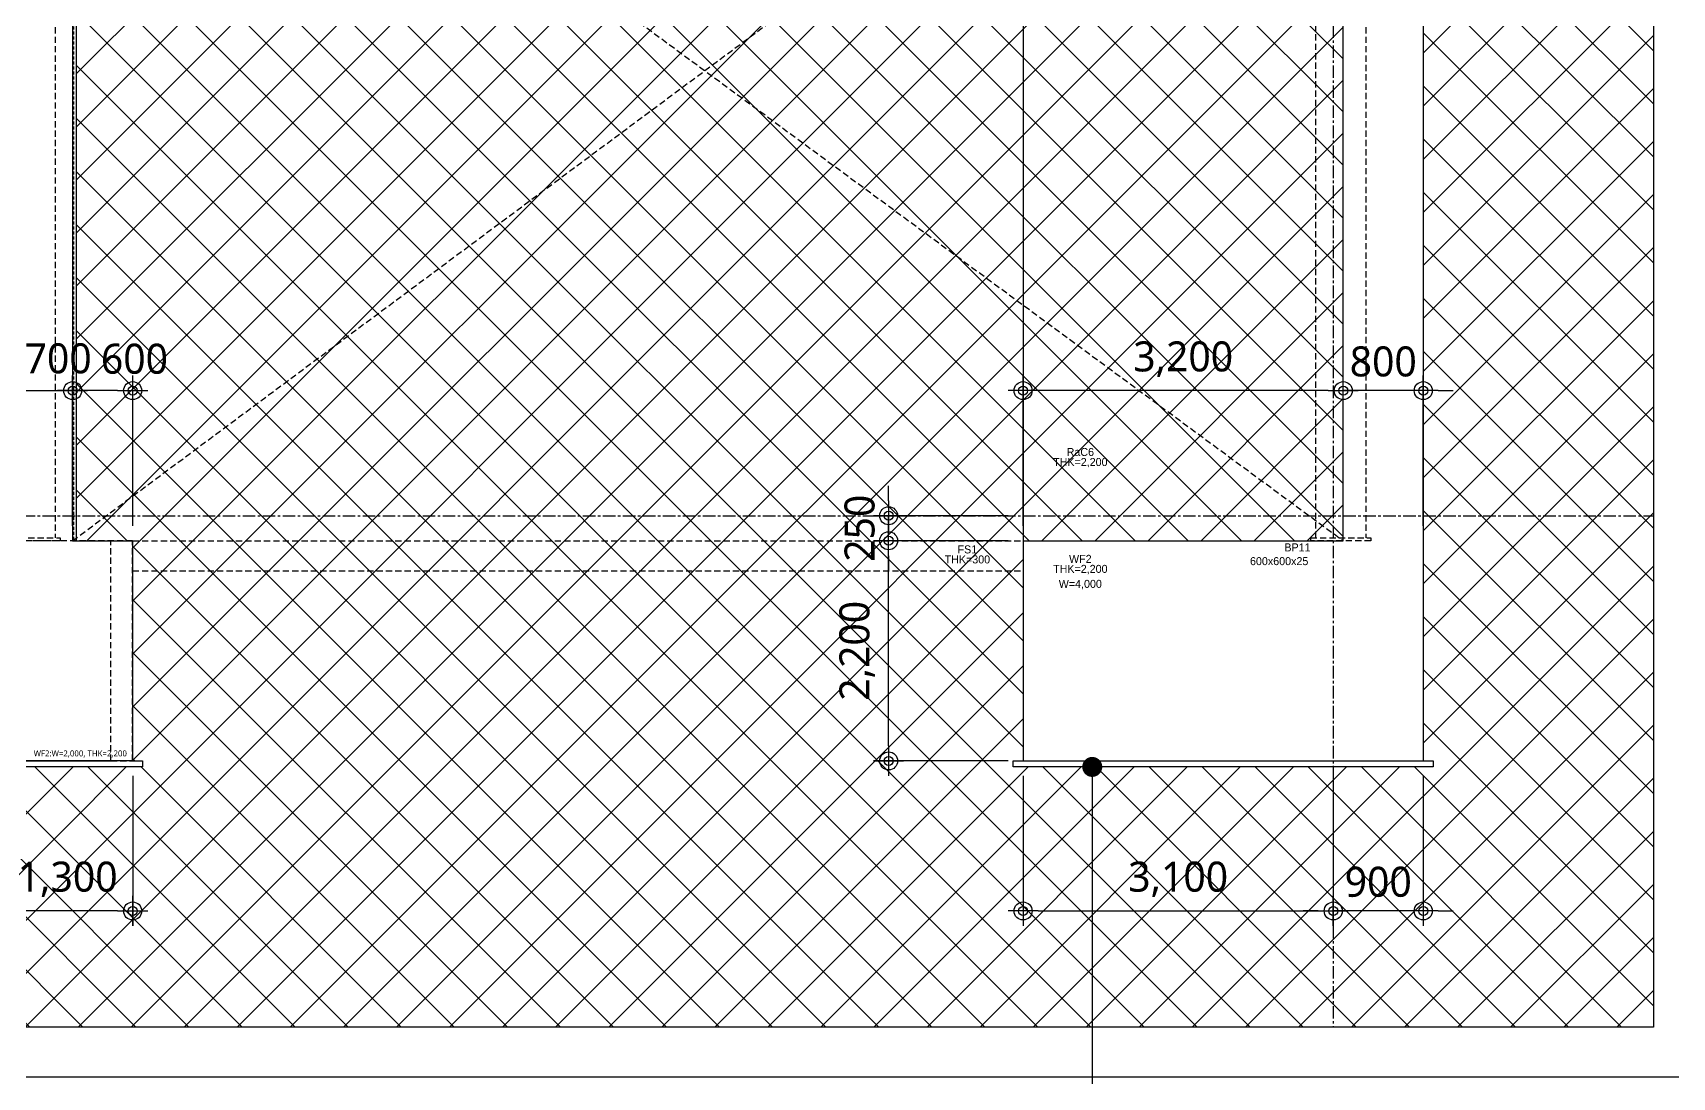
# Model space of a CAD drawing. Header units: millimetres. Extents: x 367092 to 767578, y 396038 to 811791.
# Drawn here: x 721144 to 737530, y 443014 to 453451 of the extents above; entities that cross this region are included whole.
import ezdxf
from ezdxf.enums import TextEntityAlignment as Align

# ---------------------------------------------------------------- set-up
doc = ezdxf.new("R2010")
doc.units = ezdxf.units.MM
doc.header["$LTSCALE"] = 100
doc.header["$MEASUREMENT"] = 0
doc.header["$PDSIZE"] = -10
for name, pattern in [('CENTER', [2, 1.25, -0.25, 0.25, -0.25]), ('HID', [2.5, 1.5, -1]), ('HIDDEN2', [0.1875, 0.125, -0.0625])]:
    doc.linetypes.add(name, pattern=pattern)
doc.layers.get('0').update_dxf_attribs({"linetype": 'CONTINUOUS'})
doc.layers.get('Defpoints').update_dxf_attribs({"color": 171, "linetype": 'CONTINUOUS'})
for name, color, linetype in [('251', 251, 'CONTINUOUS'), ('CEN(ST)', 1, 'CENTER'), ('CON', 2, 'CONTINUOUS'), ('DIM', 7, 'CONTINUOUS'), ('ELE-5', 5, 'CONTINUOUS'), ('ELE-6', 8, 'CONTINUOUS'), ('FIN', 8, 'CONTINUOUS'), ('HAT-252', 252, 'CONTINUOUS'), ('LED', 7, 'CONTINUOUS'), ('NDIM', 7, 'CONTINUOUS')]:
    doc.layers.add(name, color=color, linetype=linetype)
doc.styles.add('CGS', font='cgse', dxfattribs={"bigfont": 'cgs'})
doc.styles.add('TE', font='malgun_0.ttf')
doc.dimstyles.new('BA', dxfattribs={"dimscale": 500, "dimtxt": 3, "dimasz": 1, "dimexe": 1, "dimexo": 5, "dimgap": 0.9, "dimtad": 1, "dimdec": 0, "dimdsep": 46, "dimlunit": 6, "dimtxsty": 'TE', "dimblk": 'DDD', "dimcen": 2.5, "dimclrd": 256, "dimclre": 256, "dimclrt": 3, "dimazin": 2, "dimtfac": 1, "dimtdec": 0, "dimtix": 1, "dimtmove": 2, "dimatfit": 3, "dimldrblk": 'DDD', "dimfxl": 1, "dimtolj": 1, "dimtzin": 0, "dimarcsym": 2})
doc.dimstyles.new('NDIM 1200', dxfattribs={"dimscale": 500, "dimtxt": 3, "dimasz": 1, "dimexe": 2, "dimexo": 2, "dimgap": 1, "dimtad": 1, "dimdec": 0, "dimdsep": 46, "dimtxsty": 'CGS', "dimblk": 'DOT0', "dimcen": 1, "dimdle": 8, "dimclrd": 2, "dimclre": 2, "dimclrt": 2, "dimadec": 0, "dimazin": 0, "dimtfac": 1, "dimtdec": 0, "dimtix": 1, "dimtmove": 2, "dimatfit": 3, "dimldrblk": 'DOT0', "dimfxl": 1, "dimtolj": 1, "dimtzin": 0, "dimlwd": -1, "dimlwe": -1, "dimarcsym": 0})

# ---------------------------------------------------------------- blocks, each defined once
blk = doc.blocks.new('DDD')
at = {"layer": 'DIM', "color": 0}
for p, q in [((-1, 0), (1, 0)), ((0, -1), (0, 1))]:
    blk.add_line(p, q, dxfattribs=at)
for radius in [0.6, 0.3]:
    blk.add_circle((0, 0), radius, dxfattribs=at)
blk = doc.blocks.new('*D252')
at = {"layer": 'Defpoints', "color": 0, "ltscale": 0.4, "transparency": 16777216}
for p in [(721542, 449875), (720842, 449275), (721542, 449275)]:
    blk.add_point(p, dxfattribs=at)
at = {"layer": 'NDIM', "lineweight": -2, "ltscale": 0.4, "transparency": 16777216}
for p, q in [((720842, 449425), (720842, 450025)), ((721542, 449425), (721542, 450025)), ((720992, 449875), (721392, 449875))]:
    blk.add_line(p, q, dxfattribs=at)
at = {"layer": 'NDIM', "lineweight": -2, "ltscale": 0.4, "transparency": 16777216, "xscale": 150, "yscale": 150, "zscale": 150, "rotation": 180}
blk.add_blockref('DDD', (720842, 449875), dxfattribs=at)
at = {"layer": 'NDIM', "lineweight": -2, "ltscale": 0.4, "transparency": 16777216, "xscale": 150, "yscale": 150, "zscale": 150}
blk.add_blockref('DDD', (721542, 449875), dxfattribs=at)
at = {"layer": 'NDIM', "color": 3, "ltscale": 0.4, "transparency": 16777216, "insert": (721397, 450196), "char_height": 300, "attachment_point": 5, "style": 'TE'}
blk.add_mtext('\\A1;700', dxfattribs=at)
blk = doc.blocks.new('DOT0')
blk.add_line((-3, 0), (3, 0))
at = {"color": 6}
blk.add_circle((0, 0), 0.75, dxfattribs=at)
blk = doc.blocks.new('*D333')
at = {"layer": 'Defpoints', "color": 0, "ltscale": 0.4, "transparency": 16777216}
for p in [(720842, 446175), (722142, 446175), (720842, 444675)]:
    blk.add_point(p, dxfattribs=at)
at = {"layer": 'NDIM', "lineweight": -2, "ltscale": 0.4, "transparency": 16777216}
for p, q in [((720842, 446025), (720842, 444525)), ((722142, 446025), (722142, 444525)), ((721992, 444675), (720992, 444675))]:
    blk.add_line(p, q, dxfattribs=at)
at = {"layer": 'NDIM', "lineweight": -2, "ltscale": 0.4, "transparency": 16777216, "xscale": 150, "yscale": 150, "zscale": 150, "rotation": 180}
blk.add_blockref('DDD', (720842, 444675), dxfattribs=at)
at = {"layer": 'NDIM', "lineweight": -2, "ltscale": 0.4, "transparency": 16777216, "xscale": 150, "yscale": 150, "zscale": 150}
blk.add_blockref('DDD', (722142, 444675), dxfattribs=at)
at = {"layer": 'NDIM', "color": 3, "ltscale": 0.4, "transparency": 16777216, "insert": (721492, 444991), "char_height": 300, "attachment_point": 5, "style": 'TE'}
blk.add_mtext('\\A1;1,300', dxfattribs=at)
blk = doc.blocks.new('*D334')
at = {"layer": 'Defpoints', "color": 0, "ltscale": 0.4, "transparency": 16777216}
for p in [(731042, 446175), (734142, 446175), (734142, 444675)]:
    blk.add_point(p, dxfattribs=at)
at = {"layer": 'NDIM', "lineweight": -2, "ltscale": 0.4, "transparency": 16777216}
for p, q in [((731042, 446025), (731042, 444525)), ((734142, 446025), (734142, 444525)), ((731192, 444675), (733992, 444675))]:
    blk.add_line(p, q, dxfattribs=at)
at = {"layer": 'NDIM', "lineweight": -2, "ltscale": 0.4, "transparency": 16777216, "xscale": 150, "yscale": 150, "zscale": 150, "rotation": 180}
blk.add_blockref('DDD', (731042, 444675), dxfattribs=at)
at = {"layer": 'NDIM', "lineweight": -2, "ltscale": 0.4, "transparency": 16777216, "xscale": 150, "yscale": 150, "zscale": 150}
blk.add_blockref('DDD', (734142, 444675), dxfattribs=at)
at = {"layer": 'NDIM', "color": 3, "ltscale": 0.4, "transparency": 16777216, "insert": (732592, 444991), "char_height": 300, "attachment_point": 5, "style": 'TE'}
blk.add_mtext('\\A1;3,100', dxfattribs=at)
blk = doc.blocks.new('*D335')
at = {"layer": 'Defpoints', "color": 0, "ltscale": 0.4, "transparency": 16777216}
for p in [(734142, 446175), (735042, 446175), (734142, 444675)]:
    blk.add_point(p, dxfattribs=at)
at = {"layer": 'NDIM', "lineweight": -2, "ltscale": 0.4, "transparency": 16777216}
for p, q in [((734142, 446025), (734142, 444525)), ((735042, 446025), (735042, 444525)), ((733992, 444675), (733842, 444675)), ((735042, 444675), (734142, 444675)), ((735192, 444675), (735342, 444675))]:
    blk.add_line(p, q, dxfattribs=at)
at = {"layer": 'NDIM', "lineweight": -2, "ltscale": 0.4, "transparency": 16777216, "xscale": 150, "yscale": 150, "zscale": 150}
blk.add_blockref('DDD', (734142, 444675), dxfattribs=at)
at = {"layer": 'NDIM', "lineweight": -2, "ltscale": 0.4, "transparency": 16777216, "xscale": 150, "yscale": 150, "zscale": 150, "rotation": 180}
blk.add_blockref('DDD', (735042, 444675), dxfattribs=at)
at = {"layer": 'NDIM', "color": 3, "ltscale": 0.4, "transparency": 16777216, "insert": (734592, 444965), "char_height": 300, "attachment_point": 5, "style": 'TE'}
blk.add_mtext('\\A1;900', dxfattribs=at)
blk = doc.blocks.new('*D336')
at = {"layer": 'Defpoints', "color": 0, "ltscale": 0.4, "transparency": 16777216}
for p in [(729698, 448375), (731042, 448375), (731042, 446175)]:
    blk.add_point(p, dxfattribs=at)
at = {"layer": 'NDIM', "lineweight": -2, "ltscale": 0.4, "transparency": 16777216}
for p, q in [((730892, 448375), (729548, 448375)), ((729698, 446325), (729698, 448225)), ((730892, 446175), (729548, 446175))]:
    blk.add_line(p, q, dxfattribs=at)
at = {"layer": 'NDIM', "lineweight": -2, "ltscale": 0.4, "transparency": 16777216, "xscale": 150, "yscale": 150, "zscale": 150}
for p, rotation in [((729698, 448375), 90), ((729698, 446175), 270)]:
    blk.add_blockref('DDD', p, dxfattribs=dict(at, rotation=rotation))
at = {"layer": 'NDIM', "color": 3, "ltscale": 0.4, "transparency": 16777216, "insert": (729383, 447275), "char_height": 300, "attachment_point": 5, "rotation": 90, "style": 'TE'}
blk.add_mtext('\\A1;2,200', dxfattribs=at)
blk = doc.blocks.new('*D337')
at = {"layer": 'Defpoints', "color": 0, "ltscale": 0.4, "transparency": 16777216}
for p in [(729698, 448625), (731042, 448625), (731042, 448375)]:
    blk.add_point(p, dxfattribs=at)
at = {"layer": 'NDIM', "lineweight": -2, "ltscale": 0.4, "transparency": 16777216}
for p, q in [((729698, 448775), (729698, 448925)), ((730892, 448625), (729548, 448625)), ((729698, 448375), (729698, 448625)), ((730892, 448375), (729548, 448375)), ((729698, 448225), (729698, 448075))]:
    blk.add_line(p, q, dxfattribs=at)
at = {"layer": 'NDIM', "lineweight": -2, "ltscale": 0.4, "transparency": 16777216, "xscale": 150, "yscale": 150, "zscale": 150}
for p, rotation in [((729698, 448625), 270), ((729698, 448375), 90)]:
    blk.add_blockref('DDD', p, dxfattribs=dict(at, rotation=rotation))
at = {"layer": 'NDIM', "color": 3, "ltscale": 0.4, "transparency": 16777216, "insert": (729409, 448500), "char_height": 300, "attachment_point": 5, "rotation": 90, "style": 'TE'}
blk.add_mtext('\\A1;250', dxfattribs=at)
blk = doc.blocks.new('*D377')
at = {"layer": 'Defpoints', "color": 0, "ltscale": 0.4, "transparency": 16777216}
for p in [(721542, 449875), (721542, 448375), (722142, 448375)]:
    blk.add_point(p, dxfattribs=at)
at = {"layer": 'NDIM', "lineweight": -2, "ltscale": 0.4, "transparency": 16777216}
for p, q in [((721542, 448525), (721542, 450025)), ((722142, 448525), (722142, 450025)), ((721992, 449875), (721692, 449875))]:
    blk.add_line(p, q, dxfattribs=at)
at = {"layer": 'NDIM', "lineweight": -2, "ltscale": 0.4, "transparency": 16777216, "xscale": 150, "yscale": 150, "zscale": 150, "rotation": 180}
blk.add_blockref('DDD', (721542, 449875), dxfattribs=at)
at = {"layer": 'NDIM', "lineweight": -2, "ltscale": 0.4, "transparency": 16777216, "xscale": 150, "yscale": 150, "zscale": 150}
blk.add_blockref('DDD', (722142, 449875), dxfattribs=at)
at = {"layer": 'NDIM', "color": 3, "ltscale": 0.4, "transparency": 16777216, "insert": (722160, 450192), "char_height": 300, "attachment_point": 5, "style": 'TE'}
blk.add_mtext('\\A1;600', dxfattribs=at)
blk = doc.blocks.new('*D378')
at = {"layer": 'Defpoints', "color": 0, "ltscale": 0.4, "transparency": 16777216}
for p in [(734242, 449875), (734242, 448375), (735042, 448375)]:
    blk.add_point(p, dxfattribs=at)
at = {"layer": 'NDIM', "lineweight": -2, "ltscale": 0.4, "transparency": 16777216}
for p, q in [((734242, 448525), (734242, 450025)), ((735042, 448525), (735042, 450025)), ((734092, 449875), (733942, 449875)), ((735042, 449875), (734242, 449875)), ((735192, 449875), (735342, 449875))]:
    blk.add_line(p, q, dxfattribs=at)
at = {"layer": 'NDIM', "lineweight": -2, "ltscale": 0.4, "transparency": 16777216, "xscale": 150, "yscale": 150, "zscale": 150}
blk.add_blockref('DDD', (734242, 449875), dxfattribs=at)
at = {"layer": 'NDIM', "lineweight": -2, "ltscale": 0.4, "transparency": 16777216, "xscale": 150, "yscale": 150, "zscale": 150, "rotation": 180}
blk.add_blockref('DDD', (735042, 449875), dxfattribs=at)
at = {"layer": 'NDIM', "color": 3, "ltscale": 0.4, "transparency": 16777216, "insert": (734642, 450165), "char_height": 300, "attachment_point": 5, "style": 'TE'}
blk.add_mtext('\\A1;800', dxfattribs=at)
blk = doc.blocks.new('*D379')
at = {"layer": 'Defpoints', "color": 0, "ltscale": 0.4, "transparency": 16777216}
for p in [(731042, 449875), (731042, 448375), (734242, 448375)]:
    blk.add_point(p, dxfattribs=at)
at = {"layer": 'NDIM', "lineweight": -2, "ltscale": 0.4, "transparency": 16777216}
for p, q in [((731042, 448525), (731042, 450025)), ((734242, 448525), (734242, 450025)), ((734092, 449875), (731192, 449875))]:
    blk.add_line(p, q, dxfattribs=at)
at = {"layer": 'NDIM', "lineweight": -2, "ltscale": 0.4, "transparency": 16777216, "xscale": 150, "yscale": 150, "zscale": 150, "rotation": 180}
blk.add_blockref('DDD', (731042, 449875), dxfattribs=at)
at = {"layer": 'NDIM', "lineweight": -2, "ltscale": 0.4, "transparency": 16777216, "xscale": 150, "yscale": 150, "zscale": 150}
blk.add_blockref('DDD', (734242, 449875), dxfattribs=at)
at = {"layer": 'NDIM', "color": 3, "ltscale": 0.4, "transparency": 16777216, "insert": (732642, 450190), "char_height": 300, "attachment_point": 5, "style": 'TE'}
blk.add_mtext('\\A1;3,200', dxfattribs=at)

msp = doc.modelspace()

# ---------------------------------------------------------------- hatches: boundary and pattern name
at = {"layer": 'HAT-252', "ltscale": 10000}
h = msp.add_hatch(dxfattribs=at)
h.set_pattern_fill('ANSI37', color=256, scale=3000)
h.set_pattern_definition([(45, (523541.84, 432665.73), (-265.16504, 265.16504), []), (135, (523541.84, 432665.73), (-265.16504, -265.16504), [])])
h.paths.add_polyline_path([(735076.8, 457074.8), (735041.8, 457074.8), (735041.8, 446174.8), (735141.8, 446174.8), (735141.8, 446114.8), (730941.8, 446114.8), (730941.8, 446174.8), (731041.8, 446174.8), (731041.8, 448374.8), (734241.8, 448374.8), (734241.8, 457724.8), (724341.8, 457724.8), (724341.8, 457524.8), (724241.8, 457524.8), (724241.8, 457724.8), (722541.8, 457724.8), (722541.8, 457689.8), (721576.8, 457689.8), (721576.8, 448374.8), (722141.8, 448374.8), (722141.8, 446174.8), (722241.8, 446174.8), (722241.8, 446114.8), (720107.2, 446114.8), (719010.2, 448014.8), (693342, 448014.8), (693226.5, 447814.8), (682238, 447814.8), (682122.5, 448014.8), (680492, 448014.8), (680376.5, 447814.8), (677849.7, 447814.8), (677676.5, 447514.8), (666841.9, 447514.8), (666841.9, 443513.8), (737341.8, 443513.8), (737341.8, 458484.8), (735076.8, 458484.8)])

# ---------------------------------------------------------------- linework, layer by layer
at = {"layer": '251', "ltscale": 0.5}
msp.add_line((721576.8, 457689.8), (721576.8, 448374.8), dxfattribs=at)
at = {"layer": 'CEN(ST)'}
for p, q in [((734141.8, 514524.8), (734141.8, 443513.8)), ((665841.8, 448624.8), (737341.8, 448624.8)), ((665841.8, 448624.8), (737341.8, 448624.8))]:
    msp.add_line(p, q, dxfattribs=at)
at = {"layer": 'CON', "ltscale": 1000}
msp.add_line((721541.8, 457724.8), (721541.8, 448374.8), dxfattribs=at)
at = {"layer": 'CON', "ltscale": 0.1}
for p, q in [((721541.8, 448374.8), (722141.8, 448374.8)), ((722141.8, 448374.8), (722141.8, 446174.8)), ((731041.8, 448374.8), (731041.8, 446174.8)), ((731041.8, 448374.8), (734241.8, 448374.8)), ((722141.8, 446174.8), (720141.8, 446174.8)), ((731041.8, 446174.8), (735041.8, 446174.8))]:
    msp.add_line(p, q, dxfattribs=at)
at = {"layer": 'CON', "ltscale": 1000}
for points in [[(693191.8, 457974.8), (735041.8, 457974.8), (735041.8, 446174.8)], [(734241.8, 448374.8), (734241.8, 457724.8), (721541.8, 457724.8)]]:
    msp.add_lwpolyline(points, dxfattribs=at)
at = {"layer": 'Defpoints', "ltscale": 10000}
for points in [[(737841.8, 443013.8), (665341.8, 443013.8), (665341.8, 515024.8), (737841.8, 515024.8)], [(737341.8, 443513.8), (665841.8, 443513.8), (665841.8, 514524.8), (737341.8, 514524.8)]]:
    msp.add_lwpolyline(points, close=True, dxfattribs=at)
at = {"layer": 'ELE-5'}
msp.add_line((731041.8, 457724.8), (731041.8, 448374.8), dxfattribs=at)
at = {"layer": 'ELE-6', "linetype": 'HIDDEN2', "ltscale": 5}
for p, q in [((721366.8, 457724.8), (721366.8, 448404.8)), ((721541.8, 457724.8), (734241.8, 448374.8)), ((721541.8, 448374.8), (734116.6, 457724.8)), ((721922.8, 446174.8), (721922.8, 448374.8)), ((722141.8, 448374.8), (731041.8, 448374.8)), ((722141.8, 448074.8), (731041.8, 448074.8)), ((716722.8, 446174.8), (721922.8, 446174.8))]:
    msp.add_line(p, q, dxfattribs=at)
msp.add_lwpolyline([(733966.6, 448404.8), (733966.6, 457724.8), (734466.6, 457724.8), (734466.6, 448404.8)], dxfattribs=at)
for points in [[(722141.8, 448374.8), (720141.8, 448374.8), (720141.8, 446174.8), (722141.8, 446174.8)], [(720816.8, 448404.8), (721416.8, 448404.8), (721416.8, 448374.8), (720816.8, 448374.8)], [(733916.6, 448404.8), (734516.6, 448404.8), (734516.6, 448374.8), (733916.6, 448374.8)]]:
    msp.add_lwpolyline(points, close=True, dxfattribs=at)
at = {"layer": 'FIN', "ltscale": 0.1}
msp.add_lwpolyline([(722141.8, 446174.8), (722241.8, 446174.8), (722241.8, 446114.8), (720107.2, 446114.8), (719010.2, 448014.8), (693342, 448014.8), (693226.5, 447814.8), (682238, 447814.8), (682122.5, 448014.8), (680492, 448014.8), (680376.5, 447814.8), (677849.7, 447814.8), (677676.5, 447514.8), (666841.9, 447514.8)], dxfattribs=at)
msp.add_lwpolyline([(730941.8, 446174.8), (735141.8, 446174.8), (735141.8, 446114.8), (730941.8, 446114.8)], close=True, dxfattribs=at)
at = {"layer": 'HAT-252', "linetype": 'HID', "ltscale": 0.2}
msp.add_line((721551.8, 457714.8), (721551.8, 448374.8), dxfattribs=at)

# ---------------------------------------------------------------- texts
at = {"layer": 'Defpoints'}
for s, height, style, p in [('THK=2,200', 80, 'CGS', (731614, 449097.9)), ('RaC6', 80, 'CGS', (731614, 449197.9)), ('BP11', 80, 'CGS', (733784.5, 448244.5)), ('THK=300', 80, 'CGS', (730485.1, 448124.4)), ('FS1', 80, 'CGS', (730485.1, 448224.4)), ('WF2', 80, 'CGS', (731614, 448129.9)), ('600x600x25', 80, 'CGS', (733601.5, 448107.2)), ('THK=2,200', 80, 'CGS', (731614, 448029.9)), ('W=4,000', 80, 'CGS', (731614, 447880.2)), ('WF2:W=2,000, THK=2,200', 60, 'TE', (721618.8, 446201.6))]:
    msp.add_text(s, height=height, dxfattribs=dict(at, style=style)).set_placement(p, align=Align.BOTTOM_CENTER)

# ---------------------------------------------------------------- dimensions: what is measured, and where the dimension line sits
at = {"layer": 'NDIM', "ltscale": 0.4}
dim = msp.add_linear_dim(base=(721541.8, 449874.8), p1=(720841.8, 449274.8), p2=(721541.8, 449274.8), dimstyle='BA', override={"dimscale": 150, "dimtxt": 2, "dimexo": 1}, dxfattribs=at)
dim.commit()
dim.dimension.update_dxf_attribs({"geometry": '*D252', "text_midpoint": (721397, 450196.5), "dimtype": 160})
dim = msp.add_linear_dim(base=(721541.8, 449874.8), p1=(722141.8, 448374.8), p2=(721541.8, 448374.8), angle=180, dimstyle='BA', override={"dimscale": 150, "dimtxt": 2, "dimexo": 1}, dxfattribs=at)
dim.commit()
dim.dimension.update_dxf_attribs({"geometry": '*D377', "text_midpoint": (722159.7, 450192.3), "dimtype": 160})
for base, p1, p2, angle, picture, middle in [((731041.8, 449874.8), (734241.8, 448374.8), (731041.8, 448374.8), 180, '*D379', (732641.8, 450189.9)), ((734241.8, 449874.8), (735041.8, 448374.8), (734241.8, 448374.8), 180, '*D378', (734641.8, 450164.8)), ((729698.5, 448624.8), (731041.8, 448374.8), (731041.8, 448624.8), 90, '*D337', (729408.5, 448499.8)), ((729698.5, 448374.8), (731041.8, 446174.8), (731041.8, 448374.8), 90, '*D336', (729383.3, 447274.8)), ((720841.8, 444674.8), (722141.8, 446174.8), (720841.8, 446174.8), 180, '*D333', (721491.8, 444990.8)), ((734141.8, 444674.8), (735041.8, 446174.8), (734141.8, 446174.8), 180, '*D335', (734591.8, 444964.8))]:
    dim = msp.add_linear_dim(base=base, p1=p1, p2=p2, angle=angle, dimstyle='BA', override={"dimscale": 150, "dimtxt": 2, "dimexo": 1}, dxfattribs=at)
    dim.commit()
    dim.dimension.update_dxf_attribs({"geometry": picture, "text_midpoint": middle})
dim = msp.add_linear_dim(base=(734141.8, 444674.8), p1=(731041.8, 446174.8), p2=(734141.8, 446174.8), dimstyle='BA', override={"dimscale": 150, "dimtxt": 2, "dimexo": 1}, dxfattribs=at)
dim.commit()
dim.dimension.update_dxf_attribs({"geometry": '*D334', "text_midpoint": (732591.8, 444990.8)})

# ---------------------------------------------------------------- leaders
at = {"layer": 'LED', "ltscale": 10000}
msp.add_leader([(731733.3, 446114.8), (731733.3, 442758.9), (731733.3, 442460.8), (731733.3, 441627.4), (732834.9, 441627.4)], dimstyle='NDIM 1200', override={"dimasz": 0.4, "dimtad": 0, "dimclrd": 256, "dimldrblk": 'Dot'}, dxfattribs=at)

doc.saveas('drawing.dxf')
